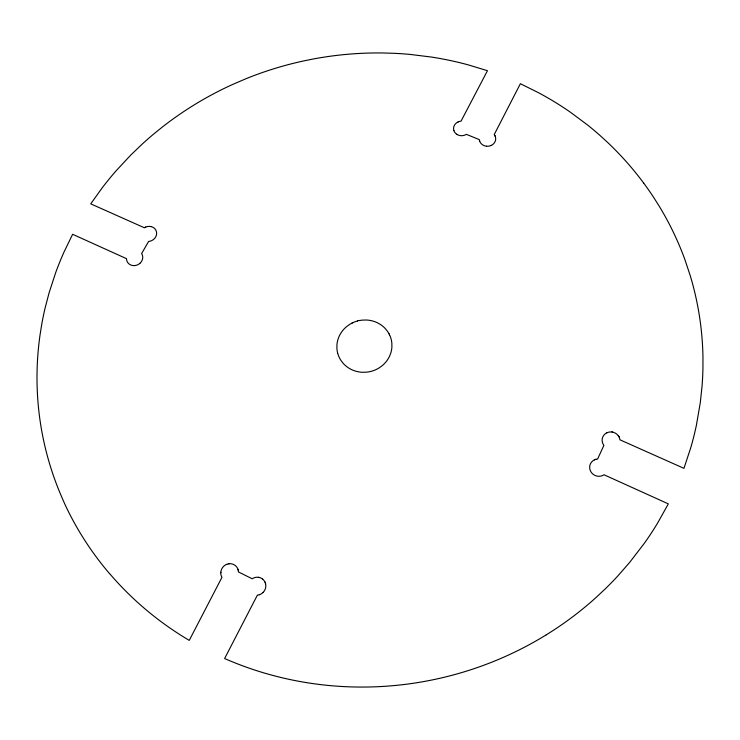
<?xml version="1.0" encoding="UTF-8"?>
<svg xmlns="http://www.w3.org/2000/svg" width="740" height="740" viewBox="0 0 740 740"><rect width="100%" height="100%" fill="white"/><g stroke="black" fill="none" stroke-linecap="round" stroke-linejoin="round"><path stroke-width="1.11" d="M220.835 572.316L220.955 571.391A8.047 7.696 -49.9 0 1 221.121 570.633A8.131 7.779 -49.9 0 1 221.306 570.031L221.417 569.735A8.223 7.863 -49.9 0 1 221.593 569.301L221.658 569.153A10.323 9.879 -50 0 1 222.009 568.459L222.093 568.32A10.97 10.499 -50.1 0 1 222.435 567.784L222.62 567.534A8.131 7.779 -49.9 0 1 223.489 566.507M263.098 592.389L262.395 593.036A7.798 7.511 -52.4 0 1 262.025 593.332A9.232 8.889 -52.2 0 1 261.636 593.61L261.507 593.693A9.851 9.481 -52.1 0 1 261.1 593.942L260.683 594.165A9.13 8.787 -52.3 0 1 260.258 594.368A9.611 9.25 -52.2 0 1 259.823 594.553A9.232 8.889 -52.2 0 1 259.342 594.738M223.536 566.452L224.238 565.823A7.687 7.345 -49.8 0 1 224.608 565.527A7.567 7.234 -49.8 0 1 224.997 565.258L225.941 564.703A9.084 8.686 -50 0 1 226.32 564.509M139.879 263.338L139.768 263.431A8.575 7.715 -26.6 0 1 139.435 263.699L139.083 263.958A6.762 6.087 -26.7 0 1 138.722 264.199A8.639 7.779 -26.6 0 1 137.696 264.763A8.344 7.511 -26.6 0 1 137.316 264.92L137.178 264.976A10.665 9.592 -26.6 0 1 136.771 265.124A10.665 9.592 -26.6 0 1 136.363 265.253A11.387 10.249 -26.6 0 1 135.809 265.392A8.63 7.77 -26.6 0 1 134.513 265.577M352.166 323.029L351.731 323.241A28.518 26.918 -13.2 0 0 349.668 324.425L346.958 326.349A27.232 25.706 -13.2 0 0 345.867 327.265L345.515 327.579A25.299 23.874 -13.3 0 0 344.498 328.56A27.315 25.78 -13.2 0 0 341.778 331.788L340.502 333.74A27.352 25.817 -13.2 0 0 339.207 336.21L338.337 338.346A27.315 25.78 -13.2 0 0 337.264 342.333A25.308 23.884 -13.5 0 0 337.061 343.693A27.241 25.715 -13.2 0 0 336.922 345.053L336.931 348.697A28.509 26.908 -13.1 0 0 337.209 350.954L337.292 351.398A27.685 26.131 -13.2 0 0 337.634 353.128M353.461 322.427L353.905 322.233A29.045 27.417 -13.2 0 1 355.69 321.558A29.045 27.417 -13.2 0 1 357.522 321.003M607.198 432.678L607.337 432.623A11.599 10.961 20 0 1 607.762 432.465A11.599 10.961 20 0 1 608.197 432.327A12.386 11.711 20.1 0 1 608.789 432.169A9.37 8.862 19.8 0 1 610.186 431.984A7.326 6.928 19.5 0 1 610.472 431.966A10.675 10.092 19.9 0 1 610.787 431.966A13.45 12.719 20.1 0 1 611.249 431.975L611.407 431.993A8.029 7.585 19.6 0 1 611.869 432.04M594.784 459.725L594.923 459.66A11.655 11.091 22.1 0 1 595.941 459.309M145.835 227.078L145.965 227.023A10.61 9.528 -25 0 1 146.372 226.875A10.61 9.528 -25 0 1 146.779 226.755A11.331 10.184 -25.1 0 1 147.325 226.607A8.575 7.705 -25 0 1 148.611 226.431A6.706 6.022 -24.9 0 1 148.87 226.412A9.768 8.769 -25 0 1 149.147 226.412A12.312 11.054 -25.2 0 1 149.572 226.412L149.711 226.422A7.345 6.595 -24.9 0 1 150.118 226.459A8.223 7.382 -25 0 1 150.738 226.57M359.39 320.568L359.862 320.476A28.518 26.918 -13.2 0 1 362.23 320.133L366.05 320.013A27.241 25.715 -13.2 0 1 367.475 320.087A25.299 23.865 -13.1 0 1 368.899 320.244A27.315 25.771 -13.2 0 1 373.062 321.123L374.856 321.706A27.278 25.743 -13.2 0 1 378.288 323.232L379.907 324.157A27.315 25.78 -13.2 0 1 383.264 326.636A25.308 23.874 -13 0 1 384.282 327.57L384.615 327.894A27.232 25.706 -13.2 0 1 385.568 328.893L387.547 331.409A28.509 26.908 -13.3 0 1 388.759 333.342L388.981 333.74M453.87 130.508A10.499 9.38 -4.3 0 0 454.203 131.341L454.268 131.452A8.205 7.335 -4.4 0 0 454.443 131.794A8.501 7.594 -4.4 0 0 455.026 132.663A6.641 5.939 -4.5 0 0 455.276 132.96L455.831 133.533A8.769 7.835 -4.4 0 0 456.127 133.792A7.234 6.475 -4.4 0 0 456.663 134.199L456.774 134.282M264.587 581.418L264.513 581.288A9.12 8.778 -52.3 0 0 264.078 580.65A9.629 9.268 -52.3 0 0 263.699 580.179L263.597 580.058A9.324 8.973 -52.3 0 0 263.181 579.624A9.296 8.945 -52.3 0 0 262.95 579.411A9.185 8.843 -52.3 0 0 262.608 579.115M264.809 581.816L264.883 581.955A8.889 8.556 -52.3 0 1 265.197 582.658L265.244 582.805M494.949 135.846L495.014 135.966A10.554 9.454 -2.9 0 1 495.356 136.798M619.075 437.062L619.14 437.201A11.581 10.961 19.6 0 1 619.324 437.618A11.581 10.961 19.6 0 1 619.491 438.043A12.367 11.701 19.6 0 1 619.676 438.617A9.37 8.862 19.7 0 1 619.833 439.347A8.519 8.057 19.7 0 1 619.898 439.791L683.954 468.346L690.725 447.82A332.482 314.805 -13 0 0 696.368 425.38L700.28 402.754L702.084 385.743A330.734 313.159 -12.8 0 0 702.935 368.761L702.963 357.476A336.931 318.931 -13.6 0 0 702.223 340.631A333.814 316.017 -13.2 0 0 696.895 302.003A335.368 317.488 -13.4 0 0 693.112 285.834A331.539 313.862 -12.9 0 0 690.106 275.225L684.889 259.574A333.37 315.591 -13.1 0 0 666.981 219.725A336.756 318.857 -13.5 0 0 658.841 205.572L653.022 196.415A335.405 317.562 -13.4 0 0 643.689 183.095M389.601 334.961L389.786 335.377A29.036 27.408 -13.4 0 1 390.47 337.061A29.036 27.399 -13.4 0 1 391.035 338.8A27.685 26.131 -13.2 0 1 391.46 340.567L391.543 341.011A28.509 26.908 -13.3 0 1 391.849 343.268L391.904 346.921A27.251 25.715 -13.2 0 1 391.793 348.29A25.317 23.902 -12.9 0 1 391.599 349.65A27.315 25.78 -13.2 0 1 390.572 353.674L389.721 355.838A27.352 25.817 -13.2 0 1 388.435 358.336L387.168 360.315A27.315 25.78 -13.2 0 1 384.449 363.59A25.326 23.911 -13.1 0 1 383.431 364.598L383.07 364.922A27.241 25.706 -13.2 0 1 381.979 365.847L379.25 367.808A28.509 26.899 -13.2 0 1 377.16 369.01L376.725 369.232A27.306 25.771 -13.2 0 1 375.411 369.852L374.967 370.037A29.027 27.38 -13.2 0 1 373.154 370.731A29.027 27.38 -13.2 0 1 371.304 371.295A27.685 26.131 -13.2 0 1 369.408 371.739L368.936 371.832A28.509 26.899 -13.2 0 1 366.531 372.164L362.665 372.285A27.251 25.724 -13.2 0 1 361.222 372.202A25.326 23.921 -13.3 0 1 359.788 372.035A27.315 25.78 -13.2 0 1 355.57 371.129L353.766 370.527A27.278 25.752 -13.2 0 1 350.316 368.955L348.688 368.002A27.315 25.78 -13.2 0 1 345.33 365.477A25.317 23.902 -13.4 0 1 344.313 364.524L343.989 364.2A27.241 25.706 -13.2 0 1 343.046 363.183L341.085 360.63A28.509 26.908 -13.1 0 1 339.891 358.669L339.679 358.262A27.306 25.771 -13.2 0 1 339.077 357.032L338.892 356.615A29.036 27.399 -13 0 1 338.226 354.913A29.036 27.399 -13 0 1 337.69 353.174M237.919 569.236L237.864 569.088A8.852 8.473 -49.9 0 0 237.559 568.394L237.494 568.255A9.084 8.686 -50 0 0 236.772 567.099A9.592 9.176 -50 0 0 236.393 566.627L236.301 566.516A9.259 8.852 -50 0 0 235.662 565.869A9.148 8.751 -50 0 0 235.311 565.582A9.084 8.686 -50 0 0 231.629 563.88A9.213 8.806 -50 0 0 231.047 563.788A9.306 8.899 -50 0 0 230.584 563.741A10.638 10.175 -50.2 0 0 230.279 563.732A9.407 8.991 -50 0 0 229.206 563.76M238.363 571.012L238.437 571.937L252.22 578.791L253.173 578.227A9.13 8.787 -52.3 0 1 253.598 578.033A9.62 9.259 -52.3 0 1 254.033 577.848A9.278 8.926 -52.3 0 1 254.468 577.69A10.184 9.805 -52.4 0 1 254.773 577.598L255.069 577.515A8.88 8.547 -52.2 0 1 255.827 577.357A9.694 9.324 -52.4 0 1 256.447 577.283A9.444 9.084 -52.3 0 1 257.529 577.246A10.675 10.277 -52.5 0 1 257.835 577.265A9.342 8.991 -52.3 0 1 258.297 577.311M357.522 320.882A27.685 26.131 -13.2 0 1 359.39 320.448M352.036 323.112A27.315 25.78 -13.2 0 1 353.332 322.511M388.898 333.629A27.315 25.78 -13.2 0 1 389.508 334.85M109.659 573.639A333.851 316.054 -13.2 0 0 185.629 638.213L189.246 640.387L221.954 577.33A9.13 8.732 -50 0 1 221.741 576.932L221.667 576.793A8.852 8.464 -50 0 1 221.371 576.099L221.316 575.951A9.194 8.797 -49.9 0 1 221.01 574.915A10.758 10.295 -49.9 0 1 220.955 574.629A9.084 8.686 -50 0 1 220.825 574.221L220.862 574.018A9.537 9.12 -49.9 0 1 220.825 573.555L220.807 573.25A7.65 7.317 -50 0 1 220.807 572.779M109.548 573.639A333.981 316.174 -13.2 0 1 66.1 506.835A331.372 313.732 -13.5 0 1 61.54 496.586A334.23 316.415 -13.2 0 1 42.097 432.863A334.536 316.711 -13.1 0 1 39.516 416.555A331.52 313.825 -13.5 0 1 38.295 405.64A335.387 317.516 -13 0 1 37.222 389.259A333.805 315.999 -13.2 0 1 38.166 351.149A337.052 319.153 -12.8 0 1 40.034 334.98L41.745 324.277A330.567 312.844 -13.6 0 1 45.02 308.386L49.118 292.707L55.833 272.2A332.371 314.593 -13.4 0 1 63.927 252.238L72.622 234.284L126.522 258.667A7.844 7.067 -26.7 0 0 126.531 259.065A8.63 7.77 -26.6 0 0 126.605 259.721A11.396 10.258 -26.5 0 0 126.706 260.23A10.675 9.611 -26.5 0 0 126.808 260.61A10.675 9.611 -26.5 0 0 126.928 260.979L126.975 261.1A8.344 7.511 -26.6 0 0 127.123 261.461A8.639 7.779 -26.6 0 0 127.622 262.367A6.753 6.077 -26.7 0 0 127.854 262.691L128.353 263.283A8.917 8.02 -26.6 0 0 128.631 263.57A7.363 6.623 -26.7 0 0 129.13 263.995L129.232 264.078A9.268 8.344 -26.6 0 0 129.667 264.384L129.787 264.448A9.74 8.769 -26.6 0 0 130.249 264.716L130.37 264.772A7.502 6.753 -26.7 0 0 130.86 265.003L131.119 265.096A10.101 9.084 -26.5 0 0 131.637 265.272L131.766 265.308A8.991 8.094 -26.6 0 0 132.303 265.438A8.279 7.456 -26.6 0 0 132.987 265.54A7.4 6.66 -26.7 0 0 133.404 265.577L133.542 265.586A12.358 11.119 -26.5 0 0 133.968 265.595A9.823 8.843 -26.6 0 0 134.255 265.586A6.762 6.087 -26.7 0 0 134.532 265.577M546.25 634.837A335.266 317.293 -13.3 0 1 535.501 641.21A331.705 314.176 -13.1 0 1 518.925 650.044A334.489 316.618 -13.2 0 1 501.868 657.999A334.212 316.368 -13.2 0 1 436.036 679.135A331.52 314.019 -13.2 0 1 423.668 681.577A333.981 316.174 -13.2 0 1 329.892 685.591A333.851 316.054 -13.2 0 1 228.567 660.228L224.618 658.526L257.391 595.117A9.685 9.324 -52.2 0 0 258.01 595.043A8.88 8.547 -52.3 0 0 258.778 594.877L259.083 594.803A10.175 9.796 -52.1 0 0 259.379 594.71M546.25 634.837A333.814 316.017 -13.2 0 0 586.505 605.81A336.774 318.625 -13.4 0 0 595.811 597.716L604.793 589.317A330.863 313.409 -13 0 0 617.623 576.183L629.657 562.428L644.383 543.234A332.51 314.861 -13.1 0 0 657.564 523.152L668.331 503.875L603.97 474.747A8.566 8.149 21.8 0 1 603.461 475.071A9.417 8.963 21.7 0 1 602.915 475.367A9.102 8.658 21.8 0 1 602.499 475.561L602.36 475.616A11.636 11.072 21.4 0 1 601.925 475.783A11.636 11.072 21.4 0 1 601.481 475.922A12.423 11.822 21.3 0 1 600.88 476.07A9.417 8.963 21.7 0 1 599.474 476.264A7.372 7.021 22 0 1 599.187 476.273A10.721 10.194 21.6 0 1 598.873 476.273A13.487 12.821 21.3 0 1 598.401 476.264L598.244 476.246A8.075 7.678 21.9 0 1 597.781 476.199A9.037 8.593 21.8 0 1 597.004 476.079A9.814 9.333 21.7 0 1 596.394 475.922L596.237 475.876A11.026 10.48 21.6 0 1 595.645 475.672L595.349 475.561A8.186 7.788 21.8 0 1 594.775 475.302L594.636 475.228A10.628 10.11 21.7 0 1 594.081 474.923L593.952 474.84A10.12 9.62 21.7 0 1 593.424 474.488L593.304 474.396A8.029 7.641 21.8 0 1 592.694 473.896A9.731 9.259 21.7 0 1 592.351 473.582L591.723 472.888A7.372 7.021 21.8 0 1 591.436 472.527A9.435 8.973 21.8 0 1 591.075 472.018A9.426 8.963 21.8 0 1 590.76 471.482A9.102 8.658 21.8 0 1 590.548 471.075L590.483 470.936A11.655 11.072 21.8 0 1 590.298 470.511A11.655 11.072 21.8 0 1 590.141 470.085A12.441 11.831 21.9 0 1 589.965 469.502A9.426 8.963 21.8 0 1 589.725 468.143A7.372 7.012 21.7 0 1 589.697 467.856A10.73 10.203 21.9 0 1 589.688 467.56A12.284 11.674 22 0 1 589.688 466.949A10.786 10.258 21.9 0 1 589.725 466.505A9.037 8.593 21.8 0 1 589.762 465.775A9.814 9.342 21.8 0 1 589.965 465.183L590.011 465.035A11.035 10.489 22 0 1 590.196 464.47L590.307 464.193A8.177 7.779 21.7 0 1 590.557 463.647L590.631 463.518A10.638 10.12 22 0 1 590.927 463L591.01 462.87A10.12 9.629 21.9 0 1 591.352 462.38L591.445 462.26A8.029 7.641 21.6 0 1 591.935 461.695A10.887 10.351 22 0 1 592.148 461.483L592.25 461.371A9.352 8.899 21.8 0 1 592.592 461.075L592.943 460.789A7.372 7.012 21.6 0 1 593.313 460.521A9.435 8.973 21.8 0 1 593.832 460.197A9.426 8.963 21.8 0 1 594.368 459.91M594.387 459.79A9.102 8.658 21.8 0 1 594.803 459.596M595.793 459.364A12.451 11.849 22.2 0 1 596.394 459.207A9.426 8.963 21.8 0 1 597.152 459.078A8.566 8.149 21.7 0 1 597.615 459.031L603.896 445.332A8.519 8.057 19.7 0 1 603.544 444.832A9.37 8.862 19.7 0 1 603.23 444.315A9.056 8.566 19.7 0 1 603.017 443.908L602.952 443.769A11.59 10.952 19.8 0 1 602.767 443.353A11.59 10.952 19.8 0 1 602.61 442.927A12.377 11.692 19.8 0 1 602.425 442.354A9.37 8.862 19.7 0 1 602.184 441.003A7.335 6.938 19.6 0 1 602.157 440.726A10.675 10.083 19.8 0 1 602.147 440.43A12.21 11.544 19.9 0 1 602.147 439.838A10.73 10.147 19.8 0 1 602.184 439.394A9.056 8.566 19.7 0 1 602.268 438.635A9.768 9.232 19.8 0 1 602.416 438.08L602.462 437.941A10.97 10.369 19.9 0 1 602.647 437.377L602.758 437.1A8.131 7.696 19.6 0 1 603.008 436.563L603.072 436.434A10.582 9.999 19.9 0 1 603.368 435.925L603.442 435.795A10.064 9.518 19.8 0 1 603.785 435.314L603.877 435.194A7.983 7.548 19.6 0 1 604.367 434.63A10.822 10.231 19.9 0 1 604.58 434.417L604.682 434.315A9.306 8.797 19.8 0 1 605.015 434.019L605.366 433.742A7.326 6.928 19.5 0 1 605.736 433.474A9.38 8.871 19.8 0 1 606.8 432.854M606.8 432.752A9.056 8.566 19.7 0 1 607.216 432.558M611.906 431.892A9.056 8.566 19.7 0 1 612.683 432.021M619.01 436.563A9.056 8.566 19.7 0 1 619.223 436.961M612.637 432.16A9.768 9.232 19.8 0 1 613.247 432.308L613.395 432.354A10.97 10.379 19.9 0 1 613.987 432.549L614.283 432.66A8.14 7.687 19.7 0 1 614.857 432.918L614.995 432.983A10.582 10.009 19.8 0 1 615.541 433.279L615.671 433.363A10.064 9.518 19.8 0 1 616.198 433.705L616.318 433.797A7.983 7.548 19.7 0 1 616.929 434.288A9.676 9.148 19.7 0 1 617.271 434.602L617.9 435.277A7.335 6.928 19.7 0 1 618.187 435.638M618.187 435.638A9.38 8.871 19.7 0 1 618.88 436.674M643.671 183.085A333.796 315.999 -13.2 0 0 615.597 150.257A337.098 319.245 -13.5 0 0 607.919 142.709L599.974 135.429A330.521 312.752 -12.9 0 0 587.615 125.032L570.346 112.175A330.983 313.187 -12.9 0 0 556.869 103.313A332.353 314.555 -13.1 0 0 538.239 92.565L520.377 83.722L494.181 134.643A7.761 6.947 -2.8 0 1 494.487 135.059A8.538 7.65 -2.8 0 1 494.773 135.503M491.23 145.401A8.251 7.391 -2.8 0 1 490.842 145.567L490.713 145.623A10.545 9.444 -2.9 0 1 490.315 145.762A10.545 9.444 -2.8 0 1 489.908 145.891A11.257 10.083 -2.9 0 1 489.353 146.03A8.538 7.65 -2.8 0 1 488.067 146.215A6.678 5.985 -2.8 0 1 487.799 146.233A9.713 8.695 -2.8 0 1 487.512 146.243A12.219 10.943 -2.8 0 1 487.087 146.233L486.948 146.224A7.317 6.549 -2.8 0 1 486.522 146.196M494.792 135.401A8.251 7.391 -2.8 0 1 494.977 135.744M495.301 136.678A11.267 10.101 -2.9 0 1 495.458 137.168A8.538 7.65 -2.8 0 1 495.652 138.325A6.678 5.985 -2.7 0 1 495.661 138.565A9.713 8.704 -2.9 0 1 495.671 138.815A11.119 9.962 -3 0 1 495.652 139.333A9.768 8.751 -2.9 0 1 495.615 139.712A8.186 7.335 -2.8 0 1 495.504 140.341A8.889 7.964 -2.8 0 1 495.365 140.84L495.319 140.961A9.99 8.945 -2.9 0 1 495.143 141.451L495.032 141.682A7.409 6.641 -2.7 0 1 494.792 142.154L494.727 142.265A9.629 8.63 -2.9 0 1 494.44 142.718L494.366 142.82A9.167 8.214 -2.8 0 1 494.043 143.246L493.95 143.347A7.28 6.521 -2.7 0 1 493.488 143.838A9.851 8.825 -2.9 0 1 493.293 144.023L493.191 144.115A8.473 7.594 -2.8 0 1 492.877 144.383L492.544 144.624A6.678 5.985 -2.7 0 1 492.202 144.864A8.547 7.65 -2.8 0 1 491.212 145.41M486.532 146.252A8.186 7.335 -2.8 0 1 485.829 146.159A8.889 7.964 -2.8 0 1 485.264 145.983L485.126 145.947A9.99 8.945 -2.8 0 1 484.589 145.78L484.321 145.688A7.409 6.641 -2.8 0 1 483.803 145.475L483.673 145.419A9.629 8.63 -2.7 0 1 483.183 145.169L483.063 145.105A9.167 8.214 -2.8 0 1 482.591 144.809L482.48 144.735A7.28 6.521 -2.8 0 1 481.944 144.328A8.815 7.899 -2.8 0 1 481.629 144.06L481.074 143.486A6.678 5.985 -2.8 0 1 480.815 143.181A8.547 7.65 -2.8 0 1 480.214 142.293A8.251 7.391 -2.8 0 1 480.047 141.969L479.992 141.849A10.554 9.454 -2.7 0 1 479.649 141.016M479.696 141.137A11.276 10.092 -2.6 0 1 479.548 140.637A8.538 7.65 -2.8 0 1 479.418 140.017A7.761 6.947 -2.8 0 1 479.372 139.638L466.329 134.319A7.715 6.901 -4.4 0 1 465.858 134.606A8.492 7.594 -4.4 0 1 465.358 134.856A8.205 7.335 -4.4 0 1 464.97 135.022L464.84 135.078A10.489 9.38 -4.5 0 1 464.443 135.226A10.489 9.38 -4.5 0 1 464.045 135.346A11.202 10.009 -4.5 0 1 463.49 135.485A8.492 7.594 -4.4 0 1 462.796 135.605A8.501 7.594 -4.4 0 1 462.232 135.67A6.641 5.948 -4.4 0 1 461.945 135.688A9.657 8.639 -4.4 0 1 461.658 135.688A12.155 10.86 -4.4 0 1 461.233 135.688L461.094 135.679A7.271 6.503 -4.4 0 1 460.668 135.651A8.14 7.28 -4.4 0 1 459.975 135.559A8.843 7.909 -4.4 0 1 459.42 135.439L459.281 135.401A9.934 8.88 -4.4 0 1 458.754 135.244L458.486 135.152A7.372 6.595 -4.4 0 1 457.977 134.939L457.847 134.883A9.583 8.566 -4.4 0 1 457.357 134.634L457.237 134.569A9.12 8.149 -4.4 0 1 456.774 134.282M453.925 130.629A11.211 10.018 -4.2 0 1 453.777 130.138A8.492 7.594 -4.4 0 1 453.602 129.001A6.641 5.939 -4.5 0 1 453.583 128.76A9.666 8.639 -4.3 0 1 453.583 128.501A11.063 9.888 -4.2 0 1 453.602 128.001A9.722 8.695 -4.3 0 1 453.648 127.622A8.14 7.28 -4.4 0 1 453.768 126.993A8.843 7.909 -4.4 0 1 453.907 126.503L453.953 126.383A9.944 8.889 -4.3 0 1 454.138 125.902L454.249 125.661A7.372 6.586 -4.5 0 1 454.49 125.199L454.554 125.088A9.583 8.575 -4.3 0 1 454.841 124.644L454.915 124.533A9.12 8.159 -4.4 0 1 455.239 124.117L455.331 124.015A7.234 6.466 -4.5 0 1 455.794 123.534A9.805 8.769 -4.3 0 1 455.988 123.349L456.09 123.256A8.427 7.539 -4.4 0 1 456.404 122.997L456.737 122.757A6.641 5.939 -4.5 0 1 457.079 122.526A8.501 7.604 -4.4 0 1 458.06 121.98M458.051 121.989A8.205 7.335 -4.4 0 1 458.43 121.822L458.56 121.767A10.499 9.398 -4.3 0 1 459.494 121.453M459.364 121.499A11.22 10.036 -4.3 0 1 459.91 121.36A8.492 7.594 -4.4 0 1 460.604 121.24A7.715 6.901 -4.4 0 1 461.02 121.194L487.457 70.698L468.383 64.907A332.325 314.509 -13.1 0 0 447.45 59.931A330.919 313.085 -13 0 0 431.559 57.073L410.191 54.427A330.41 312.548 -13.1 0 0 394.078 53.308L383.311 52.984A337.227 319.486 -13.3 0 0 367.16 53.114A333.796 315.999 -13.2 0 0 329.596 56.323A335.488 317.719 -13.2 0 0 313.64 58.913L303.076 61.059A336.931 319.19 -13.2 0 0 287.361 64.87A333.333 315.527 -13.2 0 0 246.494 78.505L231.648 84.897A331.354 313.501 -13.3 0 0 217.116 91.964A335.488 317.71 -13.1 0 0 207.616 97.042A333.805 315.999 -13.2 0 0 171.338 120.231A337.209 319.449 -13 0 0 162.763 126.706L154.383 133.459A330.438 312.595 -13.4 0 0 142.228 144.069L130.592 155.243L115.94 170.996A332.343 314.537 -13.3 0 0 102.333 187.646L90.733 203.852L144.439 227.791A7.798 6.993 -25 0 1 144.929 227.504A8.575 7.705 -25 0 1 145.438 227.245M145.327 227.226A8.288 7.437 -25 0 1 145.715 227.06M150.803 226.56A8.936 8.029 -25 0 1 151.339 226.681L151.469 226.718A10.046 9.019 -25.1 0 1 151.987 226.884L152.237 226.986A7.446 6.688 -24.9 0 1 152.727 227.208L152.847 227.263A9.685 8.695 -25.1 0 1 153.31 227.522L153.421 227.596A9.213 8.27 -25 0 1 153.855 227.892L153.966 227.966A7.308 6.558 -24.9 0 1 154.457 228.392A8.862 7.955 -25 0 1 154.743 228.66L155.243 229.252A6.706 6.022 -24.9 0 1 155.465 229.567A8.584 7.705 -25 0 1 155.983 230.473A8.288 7.437 -25 0 1 156.131 230.815L156.177 230.936A10.61 9.518 -25.1 0 1 156.297 231.306A10.61 9.518 -25.1 0 1 156.399 231.676A11.331 10.166 -25.2 0 1 156.51 232.184A8.575 7.696 -25 0 1 156.593 233.368A6.716 6.022 -24.9 0 1 156.593 233.609A9.768 8.76 -25.1 0 1 156.575 233.868A11.174 10.027 -25.1 0 1 156.519 234.395A9.814 8.815 -25.1 0 1 156.445 234.793A8.223 7.382 -25 0 1 156.279 235.44A8.936 8.02 -25 0 1 156.103 235.949L156.047 236.079A10.036 9.01 -25 0 1 155.826 236.578L155.705 236.819A7.446 6.688 -25 0 1 155.428 237.3L155.354 237.411A9.676 8.686 -25 0 1 155.039 237.873L154.947 237.984A9.213 8.27 -25 0 1 154.595 238.419L154.494 238.521A7.308 6.567 -25 0 1 154.003 239.02A9.897 8.88 -25 0 1 153.791 239.214L153.689 239.307A8.519 7.641 -25 0 1 153.356 239.575L153.004 239.825A6.716 6.031 -25 0 1 152.644 240.065A8.584 7.705 -25 0 1 151.626 240.62A8.288 7.437 -25 0 1 151.247 240.787L151.117 240.842A10.601 9.509 -24.9 0 1 150.71 240.981A10.601 9.509 -24.9 0 1 150.294 241.111A11.313 10.147 -24.9 0 1 149.748 241.258A8.575 7.696 -25 0 1 149.045 241.37A7.798 7.002 -25 0 1 148.62 241.425L141.599 253.589A7.844 7.067 -26.6 0 1 141.867 254.024A8.63 7.77 -26.7 0 1 142.099 254.486A8.344 7.511 -26.6 0 1 142.256 254.847L142.302 254.967A10.675 9.611 -26.8 0 1 142.422 255.337A10.675 9.602 -26.8 0 1 142.524 255.716A11.405 10.258 -26.8 0 1 142.635 256.225A8.63 7.77 -26.7 0 1 142.718 257.428A6.753 6.077 -26.6 0 1 142.709 257.668A9.823 8.843 -26.7 0 1 142.69 257.936A11.248 10.12 -26.8 0 1 142.635 258.473A9.879 8.889 -26.7 0 1 142.561 258.871A8.279 7.456 -26.6 0 1 142.385 259.518A8.991 8.094 -26.7 0 1 142.21 260.036L142.154 260.166A10.101 9.093 -26.7 0 1 141.932 260.665L141.803 260.915A7.492 6.753 -26.6 0 1 141.525 261.396L141.451 261.516A9.74 8.769 -26.7 0 1 141.127 261.979L141.044 262.089A9.268 8.344 -26.7 0 1 140.683 262.534L140.591 262.635A7.363 6.623 -26.6 0 1 140.091 263.144A9.962 8.963 -26.6 0 1 139.879 263.338M220.798 572.732A9.194 8.797 -49.9 0 1 220.816 572.27M238.373 571.021A9.084 8.686 -50 0 0 238.289 570.568A10.767 10.286 -50 0 0 238.225 570.263M226.366 564.509A9.583 9.167 -50 0 1 226.801 564.324M228.715 563.797A9.583 9.167 -50 0 1 229.317 563.723M226.801 564.324A9.241 8.843 -50 0 1 227.236 564.167A10.147 9.703 -50.1 0 1 227.531 564.074L227.837 564A8.843 8.464 -49.9 0 1 228.595 563.843M237.975 569.301A9.259 8.852 -50 0 1 238.28 570.346M258.935 577.394A9.13 8.787 -52.3 0 1 262.644 579.106M258.399 577.293A9.278 8.926 -52.3 0 1 259 577.385M264.633 581.464A9.185 8.843 -52.3 0 1 264.855 581.871M265.281 582.843A9.185 8.843 -52.3 0 1 265.604 583.879M265.558 583.832A10.804 10.397 -52.3 0 1 265.623 584.138A9.12 8.778 -52.3 0 1 265.716 584.609L265.789 585.525A7.594 7.317 -52.3 0 1 265.789 585.997A7.715 7.428 -52.3 0 1 265.771 586.469L265.66 587.403A8.085 7.779 -52.3 0 1 265.493 588.171A8.168 7.863 -52.3 0 1 265.318 588.772L265.216 589.077A8.26 7.946 -52.3 0 1 265.031 589.512L264.976 589.66A10.36 9.972 -52.2 0 1 264.615 590.372L264.541 590.502A11.008 10.591 -52.1 0 1 264.199 591.047L264.023 591.306A8.168 7.863 -52.4 0 1 263.135 592.342"/></g></svg>
